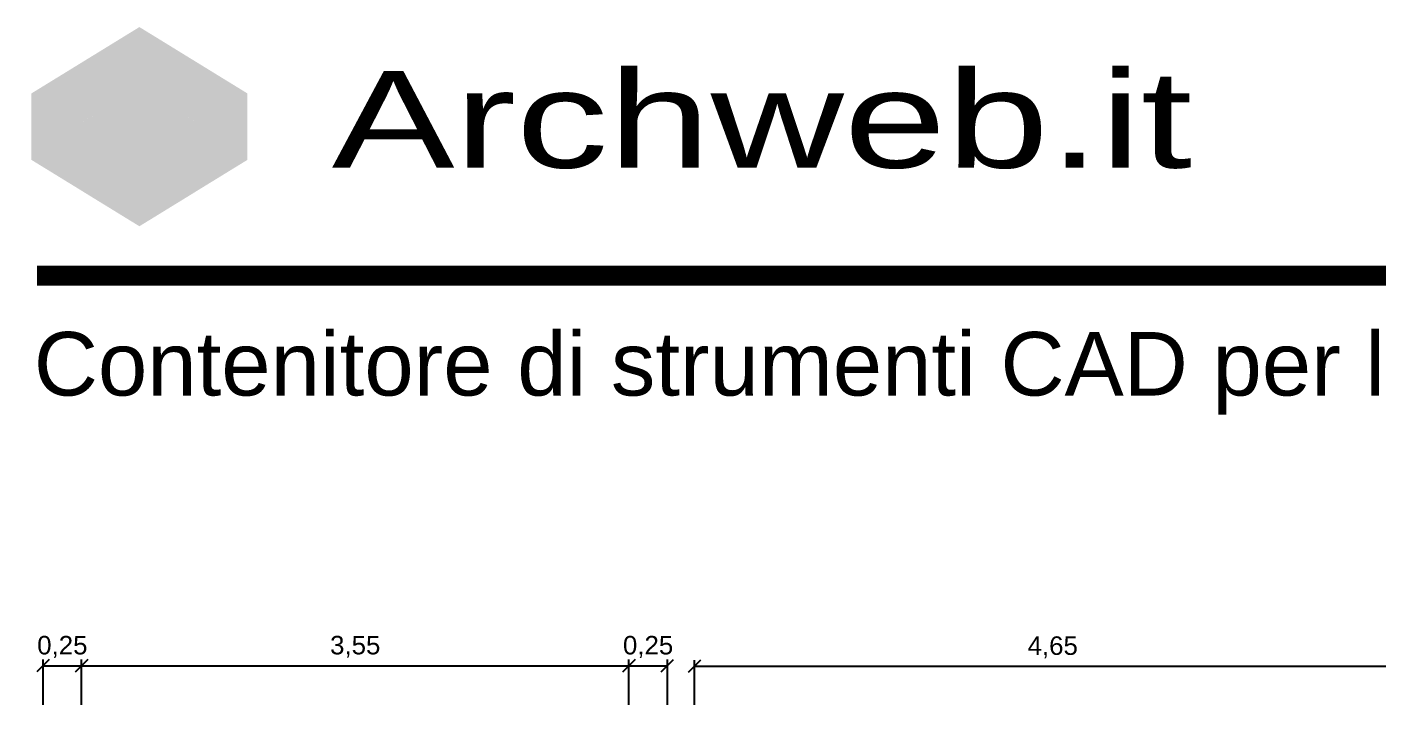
# Model space of a CAD drawing. Header units: millimetres. Extents: x 315.3 to 348.3, y 162.6 to 179.8.
# Drawn here: x 315.28 to 324.05, y 175.41 to 179.81 of the extents above; entities that cross this region are included whole.
import ezdxf
from ezdxf.enums import TextEntityAlignment as Align

# ---------------------------------------------------------------- set-up
doc = ezdxf.new("R2010")
doc.units = ezdxf.units.MM
doc.layers.add('QUOTE - dimension', color=252, linetype='Continuous')
doc.layers.add('www.archweb.it - All rights reserved', color=2, linetype='Continuous', lineweight=5)
doc.styles.get("Standard").update_dxf_attribs({"font": 'arial.ttf'})
doc.dimstyles.new('aw', dxfattribs={"dimtxt": 0.12, "dimasz": 0.08, "dimexe": 0.04, "dimexo": 0, "dimgap": 0.05, "dimtad": 1, "dimzin": 1, "dimtxsty": 'Standard', "dimblk": 'OBLIQUE', "dimcen": 2.5, "dimadec": 0, "dimazin": 0, "dimtfac": 1, "dimtmove": 0, "dimatfit": 3, "dimfxl": 1, "dimarcsym": 0})

# ---------------------------------------------------------------- blocks, each defined once
blk = doc.blocks.new('A$C58DF7E19')
at = {"true_color": 0xababab}
h = blk.add_hatch(color=253, dxfattribs=at)
h.dxf.hatch_style = 1
h.paths.add_polyline_path([(-7.13, -10.92), (-6.51, -10.56), (-6.51, -3.76), (-13.02, -7.52)])
h.paths.add_polyline_path([(-6.51, -10.56), (-0.62, -7.16), (-6.51, -3.76)])
h.paths.add_polyline_path([(-0.62, -7.16), (0, -6.8), (0.62, -7.16), (6.51, -3.76), (0, 0), (-6.51, -3.76)])
h.paths.add_polyline_path([(0.62, -7.16), (6.51, -10.56), (6.51, -3.76)])
h.paths.add_polyline_path([(6.51, -10.56), (7.13, -10.92), (13.02, -7.52), (6.51, -3.76)])
at = {"true_color": 0x878787}
h = blk.add_hatch(color=252, dxfattribs=at)
h.dxf.hatch_style = 1
h.paths.add_polyline_path([(7.13, -10.92), (7.13, -11.63), (13.02, -15.03), (13.02, -7.52)])
h.paths.add_polyline_path([(7.13, -11.63), (7.13, -18.43), (13.02, -15.03)])
h.paths.add_polyline_path([(-7.13, -18.43), (-7.13, -11.63), (-13.02, -15.03)])
h.paths.add_polyline_path([(-7.13, -11.63), (-7.13, -10.92), (-13.02, -7.52), (-13.02, -15.03)])
at = {"true_color": 0xffffff}
h = blk.add_hatch(color=7, dxfattribs=at)
h.dxf.hatch_style = 1
h.paths.add_polyline_path([(0, -8.23), (5.89, -11.63), (5.89, -19.15), (7.13, -18.43), (7.13, -10.92), (0, -6.8), (-7.13, -10.92), (-7.13, -18.43), (-5.89, -19.15), (-5.89, -11.63)])
at = {"true_color": 0xaa0e10}
h = blk.add_hatch(color=14, dxfattribs=at)
h.dxf.hatch_style = 1
h.paths.add_polyline_path([(5.89, -11.63), (0, -8.23), (-5.89, -11.63), (0, -15.03)])
at = {"true_color": 0x890b0d}
h = blk.add_hatch(color=16, dxfattribs=at)
h.dxf.hatch_style = 1
h.paths.add_polyline_path([(-5.89, -11.63), (-5.89, -19.15), (0, -22.55), (0, -15.03)])
h.paths.add_polyline_path([(5.89, -19.15), (5.89, -11.63), (0, -15.03), (0, -22.55)])
blk = doc.blocks.new('_Oblique')
at = {"color": 0, "linetype": 'ByBlock', "lineweight": -2}
blk.add_line((-0.5, -0.5), (0.5, 0.5), dxfattribs=at)
blk = doc.blocks.new('*D3')
at = {"layer": 'DEFPOINTS', "color": 0}
for p in [(315.6378, 175.6693), (315.3878, 175.415), (315.6378, 175.415)]:
    blk.add_point(p, dxfattribs=at)
at = {"layer": 'QUOTE - dimension', "color": 0, "lineweight": -2}
for p, q in [((315.3878, 175.415), (315.3878, 175.7093)), ((315.6378, 175.415), (315.6378, 175.7093)), ((315.3878, 175.6693), (315.6378, 175.6693))]:
    blk.add_line(p, q, dxfattribs=at)
at = {"layer": 'QUOTE - dimension', "color": 0, "lineweight": -2, "xscale": 0.08, "yscale": 0.08, "zscale": 0.08, "rotation": 180}
blk.add_blockref('_Oblique', (315.3878, 175.6693), dxfattribs=at)
at = {"layer": 'QUOTE - dimension', "color": 0, "lineweight": -2, "xscale": 0.08, "yscale": 0.08, "zscale": 0.08}
blk.add_blockref('_Oblique', (315.6378, 175.6693), dxfattribs=at)
at = {"layer": 'QUOTE - dimension', "color": 0, "insert": (315.5128, 175.7915), "char_height": 0.12, "attachment_point": 5}
blk.add_mtext('0,25', dxfattribs=at)
blk = doc.blocks.new('*D4')
at = {"layer": 'DEFPOINTS', "color": 0}
for p in [(319.1878, 175.6697), (315.6378, 175.415), (319.1878, 175.415)]:
    blk.add_point(p, dxfattribs=at)
at = {"layer": 'QUOTE - dimension', "color": 0, "lineweight": -2}
for p, q in [((315.6378, 175.415), (315.6378, 175.7097)), ((319.1878, 175.415), (319.1878, 175.7097)), ((315.6378, 175.6697), (319.1878, 175.6697))]:
    blk.add_line(p, q, dxfattribs=at)
at = {"layer": 'QUOTE - dimension', "color": 0, "lineweight": -2, "xscale": 0.08, "yscale": 0.08, "zscale": 0.08, "rotation": 180}
blk.add_blockref('_Oblique', (315.6378, 175.6697), dxfattribs=at)
at = {"layer": 'QUOTE - dimension', "color": 0, "lineweight": -2, "xscale": 0.08, "yscale": 0.08, "zscale": 0.08}
blk.add_blockref('_Oblique', (319.1878, 175.6697), dxfattribs=at)
at = {"layer": 'QUOTE - dimension', "color": 0, "insert": (317.4128, 175.7918), "char_height": 0.12, "attachment_point": 5}
blk.add_mtext('3,55', dxfattribs=at)
blk = doc.blocks.new('*D5')
at = {"layer": 'DEFPOINTS', "color": 0}
for p in [(319.4378, 175.6694), (319.1878, 175.415), (319.4378, 175.415)]:
    blk.add_point(p, dxfattribs=at)
at = {"layer": 'QUOTE - dimension', "color": 0, "lineweight": -2}
for p, q in [((319.1878, 175.415), (319.1878, 175.7094)), ((319.4378, 175.415), (319.4378, 175.7094)), ((319.1878, 175.6694), (319.4378, 175.6694))]:
    blk.add_line(p, q, dxfattribs=at)
at = {"layer": 'QUOTE - dimension', "color": 0, "lineweight": -2, "xscale": 0.08, "yscale": 0.08, "zscale": 0.08, "rotation": 180}
blk.add_blockref('_Oblique', (319.1878, 175.6694), dxfattribs=at)
at = {"layer": 'QUOTE - dimension', "color": 0, "lineweight": -2, "xscale": 0.08, "yscale": 0.08, "zscale": 0.08}
blk.add_blockref('_Oblique', (319.4378, 175.6694), dxfattribs=at)
at = {"layer": 'QUOTE - dimension', "color": 0, "insert": (319.3128, 175.7915), "char_height": 0.12, "attachment_point": 5}
blk.add_mtext('0,25', dxfattribs=at)
blk = doc.blocks.new('*D6')
at = {"layer": 'DEFPOINTS', "color": 0}
for p in [(324.2628, 175.6663), (319.6128, 175.415), (324.2628, 175.415)]:
    blk.add_point(p, dxfattribs=at)
at = {"layer": 'QUOTE - dimension', "color": 0, "lineweight": -2}
for p, q in [((319.6128, 175.415), (319.6128, 175.7063)), ((324.2628, 175.415), (324.2628, 175.7063)), ((319.6128, 175.6663), (324.2628, 175.6663))]:
    blk.add_line(p, q, dxfattribs=at)
at = {"layer": 'QUOTE - dimension', "color": 0, "lineweight": -2, "xscale": 0.08, "yscale": 0.08, "zscale": 0.08, "rotation": 180}
blk.add_blockref('_Oblique', (319.6128, 175.6663), dxfattribs=at)
at = {"layer": 'QUOTE - dimension', "color": 0, "lineweight": -2, "xscale": 0.08, "yscale": 0.08, "zscale": 0.08}
blk.add_blockref('_Oblique', (324.2628, 175.6663), dxfattribs=at)
at = {"layer": 'QUOTE - dimension', "color": 0, "insert": (321.9378, 175.7884), "char_height": 0.12, "attachment_point": 5}
blk.add_mtext('4,65', dxfattribs=at)

msp = doc.modelspace()

# ---------------------------------------------------------------- linework, layer by layer
at = {"layer": 'www.archweb.it - All rights reserved', "color": 7, "ltscale": 0.02, "true_color": 0xffffff, "const_width": 0.1282}
msp.add_lwpolyline([(315.3478, 178.1991), (348.2132, 178.1991)], dxfattribs=at)

# ---------------------------------------------------------------- block references
at = {"layer": 'www.archweb.it - All rights reserved', "xscale": 0.0538505603999511, "yscale": 0.0572878302127009, "zscale": 0.0572878302126913}
msp.add_blockref('A$C58DF7E19', (316.0127, 179.811), dxfattribs=at)

# ---------------------------------------------------------------- texts
at = {"layer": 'www.archweb.it - All rights reserved', "color": 7, "width": 1.363615}
msp.add_text('Archweb.it', height=0.62767, dxfattribs=at).set_placement((317.2603, 178.8984), (322.8424, 178.8984), align=Align.FIT)
at = {"layer": 'www.archweb.it - All rights reserved', "color": 253}
msp.add_text('Contenitore di strumenti CAD per la progettazione architettonica', height=0.412099, dxfattribs=at).set_placement((315.3279, 177.4214))

# ---------------------------------------------------------------- dimensions: what is measured, and where the dimension line sits
at = {"layer": 'QUOTE - dimension'}
for base, p1, p2, picture, middle in [((315.6378, 175.6693), (315.3878, 175.415), (315.6378, 175.415), '*D3', (315.5128, 175.6693)), ((319.4378, 175.6694), (319.1878, 175.415), (319.4378, 175.415), '*D5', (319.3128, 175.6694))]:
    dim = msp.add_linear_dim(base=base, p1=p1, p2=p2, dimstyle='aw', dxfattribs=at)
    dim.commit()
    dim.dimension.update_dxf_attribs({"geometry": picture, "text_midpoint": middle, "dimtype": 160})
for base, p1, p2, picture, middle in [((319.1878, 175.6697), (315.6378, 175.415), (319.1878, 175.415), '*D4', (317.4128, 175.7918)), ((324.2628, 175.6663), (319.6128, 175.415), (324.2628, 175.415), '*D6', (321.9378, 175.7884))]:
    dim = msp.add_linear_dim(base=base, p1=p1, p2=p2, dimstyle='aw', dxfattribs=at)
    dim.commit()
    dim.dimension.update_dxf_attribs({"geometry": picture, "text_midpoint": middle})

doc.saveas('drawing.dxf')
